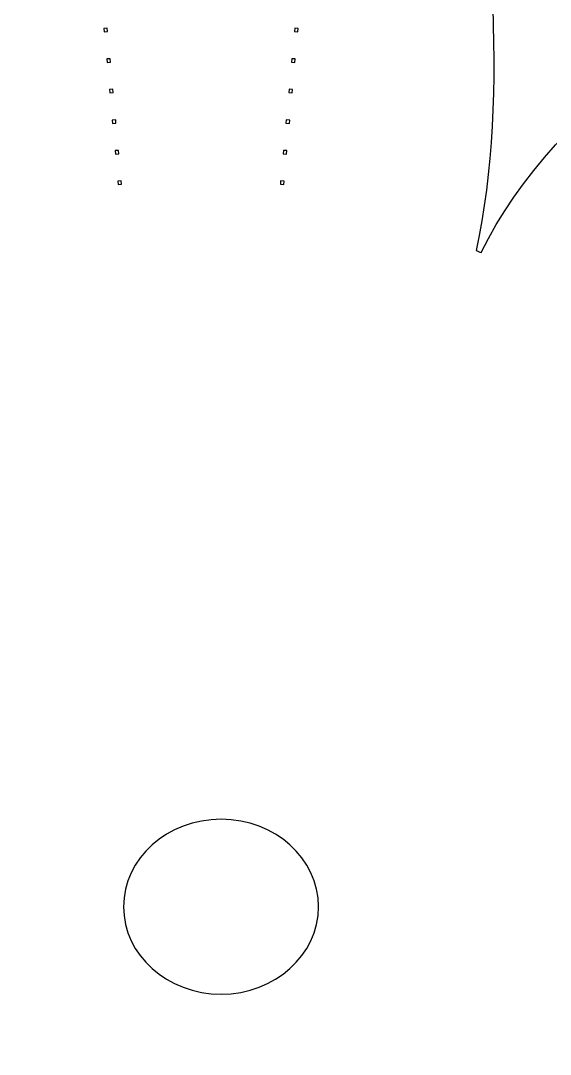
# Model space of a CAD drawing. Header units: centimetres. Extents: x -14.4 to 14.4, y -14.4 to 14.4.
# Drawn here: x -1.27 to 2.42, y -1.01 to 6.19 of the extents above; entities that cross this region are included whole.
import ezdxf
from ezdxf.lldxf.tags import DXFTag

# ---------------------------------------------------------------- set-up
doc = ezdxf.new("R2010")
doc.units = ezdxf.units.CM
doc.header["$MEASUREMENT"] = 0
doc.layers.add('Layer 1', color=7, linetype='Continuous')
tags = doc.linetypes.add('New Line1', pattern=[0.2, 0.1, -0.1]).pattern_tags.tags
tags[6:7] = [DXFTag(74, 4), DXFTag(75, 0), DXFTag(340, '0'), DXFTag(46, 1.0), DXFTag(50, 0.0), DXFTag(44, 0.0), DXFTag(45, 0.0)]
tags[4:5] = [DXFTag(74, 4), DXFTag(75, 0), DXFTag(340, '0'), DXFTag(46, 1.0), DXFTag(50, 0.0), DXFTag(44, 0.0), DXFTag(45, 0.0)]
tags = doc.linetypes.add('New Line171', pattern=[0.2, 0.1, -0.1]).pattern_tags.tags
tags[6:7] = [DXFTag(74, 4), DXFTag(75, 0), DXFTag(340, '0'), DXFTag(46, 1.0), DXFTag(50, 0.0), DXFTag(44, 0.0), DXFTag(45, 0.0)]
tags[4:5] = [DXFTag(74, 4), DXFTag(75, 0), DXFTag(340, '0'), DXFTag(46, 1.0), DXFTag(50, 0.0), DXFTag(44, 0.0), DXFTag(45, 0.0)]
tags = doc.linetypes.add('New Line47', pattern=[0.2, 0.1, -0.1]).pattern_tags.tags
tags[6:7] = [DXFTag(74, 4), DXFTag(75, 0), DXFTag(340, '0'), DXFTag(46, 1.0), DXFTag(50, 0.0), DXFTag(44, 0.0), DXFTag(45, 0.0)]
tags[4:5] = [DXFTag(74, 4), DXFTag(75, 0), DXFTag(340, '0'), DXFTag(46, 1.0), DXFTag(50, 0.0), DXFTag(44, 0.0), DXFTag(45, 0.0)]
tags = doc.linetypes.add('New Line48', pattern=[0.2, 0.1, -0.1]).pattern_tags.tags
tags[6:7] = [DXFTag(74, 4), DXFTag(75, 0), DXFTag(340, '0'), DXFTag(46, 1.0), DXFTag(50, 0.0), DXFTag(44, 0.0), DXFTag(45, 0.0)]
tags[4:5] = [DXFTag(74, 4), DXFTag(75, 0), DXFTag(340, '0'), DXFTag(46, 1.0), DXFTag(50, 0.0), DXFTag(44, 0.0), DXFTag(45, 0.0)]
tags = doc.linetypes.add('New Line52', pattern=[0.2, 0.1, -0.1]).pattern_tags.tags
tags[6:7] = [DXFTag(74, 4), DXFTag(75, 0), DXFTag(340, '0'), DXFTag(46, 1.0), DXFTag(50, 0.0), DXFTag(44, 0.0), DXFTag(45, 0.0)]
tags[4:5] = [DXFTag(74, 4), DXFTag(75, 0), DXFTag(340, '0'), DXFTag(46, 1.0), DXFTag(50, 0.0), DXFTag(44, 0.0), DXFTag(45, 0.0)]
tags = doc.linetypes.add('New Line53', pattern=[0.2, 0.1, -0.1]).pattern_tags.tags
tags[6:7] = [DXFTag(74, 4), DXFTag(75, 0), DXFTag(340, '0'), DXFTag(46, 1.0), DXFTag(50, 0.0), DXFTag(44, 0.0), DXFTag(45, 0.0)]
tags[4:5] = [DXFTag(74, 4), DXFTag(75, 0), DXFTag(340, '0'), DXFTag(46, 1.0), DXFTag(50, 0.0), DXFTag(44, 0.0), DXFTag(45, 0.0)]
tags = doc.linetypes.add('New Line58', pattern=[0.2, 0.1, -0.1]).pattern_tags.tags
tags[6:7] = [DXFTag(74, 4), DXFTag(75, 0), DXFTag(340, '0'), DXFTag(46, 1.0), DXFTag(50, 0.0), DXFTag(44, 0.0), DXFTag(45, 0.0)]
tags[4:5] = [DXFTag(74, 4), DXFTag(75, 0), DXFTag(340, '0'), DXFTag(46, 1.0), DXFTag(50, 0.0), DXFTag(44, 0.0), DXFTag(45, 0.0)]
tags = doc.linetypes.add('New Line59', pattern=[0.2, 0.1, -0.1]).pattern_tags.tags
tags[6:7] = [DXFTag(74, 4), DXFTag(75, 0), DXFTag(340, '0'), DXFTag(46, 1.0), DXFTag(50, 0.0), DXFTag(44, 0.0), DXFTag(45, 0.0)]
tags[4:5] = [DXFTag(74, 4), DXFTag(75, 0), DXFTag(340, '0'), DXFTag(46, 1.0), DXFTag(50, 0.0), DXFTag(44, 0.0), DXFTag(45, 0.0)]
tags = doc.linetypes.add('New Line64', pattern=[0.2, 0.1, -0.1]).pattern_tags.tags
tags[6:7] = [DXFTag(74, 4), DXFTag(75, 0), DXFTag(340, '0'), DXFTag(46, 1.0), DXFTag(50, 0.0), DXFTag(44, 0.0), DXFTag(45, 0.0)]
tags[4:5] = [DXFTag(74, 4), DXFTag(75, 0), DXFTag(340, '0'), DXFTag(46, 1.0), DXFTag(50, 0.0), DXFTag(44, 0.0), DXFTag(45, 0.0)]
tags = doc.linetypes.add('New Line65', pattern=[0.2, 0.1, -0.1]).pattern_tags.tags
tags[6:7] = [DXFTag(74, 4), DXFTag(75, 0), DXFTag(340, '0'), DXFTag(46, 1.0), DXFTag(50, 0.0), DXFTag(44, 0.0), DXFTag(45, 0.0)]
tags[4:5] = [DXFTag(74, 4), DXFTag(75, 0), DXFTag(340, '0'), DXFTag(46, 1.0), DXFTag(50, 0.0), DXFTag(44, 0.0), DXFTag(45, 0.0)]
tags = doc.linetypes.add('New Line74', pattern=[0.2, 0.1, -0.1]).pattern_tags.tags
tags[6:7] = [DXFTag(74, 4), DXFTag(75, 0), DXFTag(340, '0'), DXFTag(46, 1.0), DXFTag(50, 0.0), DXFTag(44, 0.0), DXFTag(45, 0.0)]
tags[4:5] = [DXFTag(74, 4), DXFTag(75, 0), DXFTag(340, '0'), DXFTag(46, 1.0), DXFTag(50, 0.0), DXFTag(44, 0.0), DXFTag(45, 0.0)]
tags = doc.linetypes.add('New Line75', pattern=[0.2, 0.1, -0.1]).pattern_tags.tags
tags[6:7] = [DXFTag(74, 4), DXFTag(75, 0), DXFTag(340, '0'), DXFTag(46, 1.0), DXFTag(50, 0.0), DXFTag(44, 0.0), DXFTag(45, 0.0)]
tags[4:5] = [DXFTag(74, 4), DXFTag(75, 0), DXFTag(340, '0'), DXFTag(46, 1.0), DXFTag(50, 0.0), DXFTag(44, 0.0), DXFTag(45, 0.0)]
tags = doc.linetypes.add('New Line82', pattern=[0.2, 0.1, -0.1]).pattern_tags.tags
tags[6:7] = [DXFTag(74, 4), DXFTag(75, 0), DXFTag(340, '0'), DXFTag(46, 1.0), DXFTag(50, 0.0), DXFTag(44, 0.0), DXFTag(45, 0.0)]
tags[4:5] = [DXFTag(74, 4), DXFTag(75, 0), DXFTag(340, '0'), DXFTag(46, 1.0), DXFTag(50, 0.0), DXFTag(44, 0.0), DXFTag(45, 0.0)]
tags = doc.linetypes.add('New Line83', pattern=[0.2, 0.1, -0.1]).pattern_tags.tags
tags[6:7] = [DXFTag(74, 4), DXFTag(75, 0), DXFTag(340, '0'), DXFTag(46, 1.0), DXFTag(50, 0.0), DXFTag(44, 0.0), DXFTag(45, 0.0)]
tags[4:5] = [DXFTag(74, 4), DXFTag(75, 0), DXFTag(340, '0'), DXFTag(46, 1.0), DXFTag(50, 0.0), DXFTag(44, 0.0), DXFTag(45, 0.0)]

msp = doc.modelspace()

# ---------------------------------------------------------------- linework, layer by layer
at = {"layer": 'Layer 1', "linetype": 'New Line1', "lineweight": 30}
msp.add_open_spline([(-0.02824, 13.49374), (-0.40654, 13.49374), (-0.71734, 12.90195), (-0.74708, 12.15026), (-0.74708, 12.15026), (-0.87804, 12.42245), (-1.06047, 12.59166), (-1.26266, 12.59166), (-1.26266, 12.59166), (-1.36255, 12.51294), (-1.46559, 12.43115), (-1.45851, 12.29047), (-1.45851, 12.29047), (-1.34745, 10.08373), (-2.43411, 6.76733), (-1.87543, 4.59605), (-1.87543, 4.59605), (-1.92103, 4.57666), (-1.9663, 4.55671), (-2.01119, 4.53596), (-2.01119, 4.53596), (-3.20898, 6.51937), (-6.9413, 7.63345), (-8.80574, 9.12428), (-8.80574, 9.12428), (-8.91576, 9.21225), (-9.0418, 9.17638), (-9.16406, 9.14134), (-9.16406, 9.14134), (-9.28223, 8.97727), (-9.25199, 8.73012), (-9.10768, 8.46478), (-9.10768, 8.46478), (-9.73499, 8.87998), (-10.39696, 8.97352), (-10.61807, 8.66656), (-10.61807, 8.66656), (-10.84917, 8.34573), (-10.51168, 7.70708), (-9.8651, 7.23628), (-9.8651, 7.23628), (-10.21171, 7.32302), (-10.50267, 7.28294), (-10.63513, 7.09904), (-10.63513, 7.09904), (-10.71075, 6.93313), (-10.69029, 6.80578), (-10.55576, 6.72663), (-10.55576, 6.72663), (-8.64198, 5.60077), (-6.55349, 2.76652), (-4.50601, 1.88906), (-4.50601, 1.88906), (-4.51834, 1.85783), (-4.52991, 1.82639), (-4.54162, 1.79485), (-4.54162, 1.79485), (-6.7129, 2.25581), (-9.91269, 1.22975), (-12.06096, 1.33787), (-12.06096, 1.33787), (-12.20164, 1.34495), (-12.28343, 1.24191), (-12.36215, 1.14202), (-12.36215, 1.14202), (-12.36215, 0.93983), (-12.19294, 0.7574), (-11.92075, 0.62644), (-11.92075, 0.62644), (-12.67244, 0.5967), (-13.26423, 0.2859), (-13.26423, -0.09241), (-13.26423, -0.09241), (-13.26423, -0.4878), (-12.61745, -0.80936), (-11.81763, -0.81348), (-11.81763, -0.81348), (-12.14958, -0.94567), (-12.36215, -1.14768), (-12.36215, -1.37431), (-12.36215, -1.37431), (-12.32654, -1.55313), (-12.23567, -1.64466), (-12.08025, -1.63025), (-12.08025, -1.63025), (-9.88165, -1.42641), (-6.5557, -2.49265), (-4.38064, -2.02788), (-4.38064, -2.02788), (-4.3753, -2.03921), (-4.37048, -2.05072), (-4.36506, -2.062), (-4.36506, -2.062), (-6.35628, -3.01994), (-8.38051, -5.72642), (-10.23973, -6.8202), (-10.23973, -6.8202), (-10.37426, -6.89934), (-10.39398, -7.02669), (-10.31837, -7.1926), (-10.31837, -7.1926), (-10.18591, -7.3765), (-9.89568, -7.41585), (-9.54907, -7.3291), (-9.54907, -7.3291), (-10.19565, -7.79991), (-10.5324, -8.43929), (-10.3013, -8.76012), (-10.3013, -8.76012), (-10.0802, -9.06709), (-9.41822, -8.97354), (-8.79091, -8.55834), (-8.79091, -8.55834), (-8.93523, -8.82368), (-8.96621, -9.07009), (-8.84803, -9.23416), (-8.84803, -9.23416), (-8.72578, -9.2692), (-8.59899, -9.30507), (-8.48898, -9.2171), (-8.48898, -9.2171), (-6.59659, -7.70392), (-2.78012, -6.57891), (-1.64249, -4.53902), (-1.64249, -4.53902), (-1.62523, -4.54532), (-1.60791, -4.55147), (-1.59056, -4.55757), (-1.59056, -4.55757), (-2.15416, -6.72869), (-1.06467, -10.0506), (-1.17587, -12.26015), (-1.17587, -12.26015), (-1.18295, -12.40083), (-1.07991, -12.48262), (-0.98002, -12.56133), (-0.98002, -12.56133), (-0.77782, -12.56133), (-0.5954, -12.39212), (-0.46444, -12.11994), (-0.46444, -12.11994), (-0.4347, -12.87162), (-0.1239, -13.46342), (0.25441, -13.46342), (0.25441, -13.46342), (0.6498, -13.46342), (0.97136, -12.81663), (0.97548, -12.01682), (0.97548, -12.01682), (1.10767, -12.34877), (1.30968, -12.56134), (1.53632, -12.56133), (1.53632, -12.56133), (1.71514, -12.52572), (1.80666, -12.43486), (1.79225, -12.27943), (1.79225, -12.27943), (1.5806, -9.99663), (2.7384, -6.49836), (2.12979, -4.33502), (2.12979, -4.33502), (2.14089, -4.32954), (2.15213, -4.32425), (2.16317, -4.3187), (2.16317, -4.3187), (3.35857, -6.30441), (7.09436, -7.41896), (8.95996, -8.91072), (8.95996, -8.91072), (9.06997, -8.99869), (9.19676, -8.96282), (9.31901, -8.92778), (9.31901, -8.92778), (9.43719, -8.76371), (9.40621, -8.51656), (9.26189, -8.25122), (9.26189, -8.25122), (9.88921, -8.66642), (10.55118, -8.75996), (10.77229, -8.453), (10.77229, -8.453), (11.00338, -8.13217), (10.66663, -7.49353), (10.02005, -7.02272), (10.02005, -7.02272), (10.36666, -7.10947), (10.65763, -7.06938), (10.79009, -6.88548), (10.79009, -6.88548), (10.86571, -6.71957), (10.84524, -6.59222), (10.71071, -6.51307), (10.71071, -6.51307), (8.8208, -5.40125), (6.7603, -2.62378), (4.73738, -1.70963), (4.73738, -1.70963), (6.91331, -2.11819), (10.16684, -1.08998), (12.32942, -1.29049), (12.32942, -1.29049), (12.48484, -1.30489), (12.5757, -1.21337), (12.61132, -1.03455), (12.61132, -1.03455), (12.61132, -0.80791), (12.39875, -0.60591), (12.06681, -0.47371), (12.06681, -0.47371), (12.86662, -0.4696), (13.5134, -0.14804), (13.5134, 0.24736), (13.5134, 0.24736), (13.5134, 0.62567), (12.92161, 0.93646), (12.16992, 0.96621), (12.16992, 0.96621), (12.44211, 1.09716), (12.61132, 1.27959), (12.61132, 1.48179), (12.61132, 1.48179), (12.5326, 1.58167), (12.45082, 1.68472), (12.31013, 1.67764), (12.31013, 1.67764), (10.04607, 1.56369), (6.61388, 2.70992), (4.4488, 2.04707), (4.4488, 2.04707), (4.44242, 2.06171), (4.43603, 2.07628), (4.42951, 2.09084), (4.42951, 2.09084), (6.51469, 2.90706), (8.64662, 5.82911), (10.59721, 6.97663), (10.59721, 6.97663), (10.73174, 7.05578), (10.7522, 7.18313), (10.67659, 7.34904), (10.67659, 7.34904), (10.54413, 7.53294), (10.25316, 7.57303), (9.90655, 7.48628), (9.90655, 7.48628), (10.55313, 7.95709), (10.89062, 8.59573), (10.65952, 8.91656), (10.65952, 8.91656), (10.43842, 9.22353), (9.77645, 9.12998), (9.14913, 8.71478), (9.14913, 8.71478), (9.29345, 8.98012), (9.32369, 9.22727), (9.20551, 9.39134), (9.20551, 9.39134), (9.08326, 9.42638), (8.95721, 9.46225), (8.8472, 9.37428), (8.8472, 9.37428), (6.9173, 7.83111), (2.98618, 6.69165), (1.93617, 4.5738), (1.93617, 4.5738), (1.92481, 4.57879), (1.91345, 4.58373), (1.90205, 4.58864), (1.90205, 4.58864), (2.3783, 6.76324), (1.30511, 10.10404), (1.50961, 12.30976), (1.50961, 12.30976), (1.52402, 12.46518), (1.43249, 12.55604), (1.25367, 12.59166), (1.25367, 12.59166), (1.02704, 12.59166), (0.82503, 12.37909), (0.69284, 12.04714), (0.69284, 12.04714), (0.68872, 12.84696), (0.36716, 13.49374), (-0.02824, 13.49374)], degree=3, knots=[0, 0, 0, 0, 0.0138889, 0.0138889, 0.0138889, 0.0138889, 0.0277778, 0.0277778, 0.0277778, 0.0277778, 0.0416667, 0.0416667, 0.0416667, 0.0416667, 0.0555556, 0.0555556, 0.0555556, 0.0555556, 0.0694444, 0.0694444, 0.0694444, 0.0694444, 0.0833333, 0.0833333, 0.0833333, 0.0833333, 0.0972222, 0.0972222, 0.0972222, 0.0972222, 0.1111111, 0.1111111, 0.1111111, 0.1111111, 0.125, 0.125, 0.125, 0.125, 0.1388889, 0.1388889, 0.1388889, 0.1388889, 0.1527778, 0.1527778, 0.1527778, 0.1527778, 0.1666667, 0.1666667, 0.1666667, 0.1666667, 0.1805556, 0.1805556, 0.1805556, 0.1805556, 0.1944444, 0.1944444, 0.1944444, 0.1944444, 0.2083333, 0.2083333, 0.2083333, 0.2083333, 0.2222222, 0.2222222, 0.2222222, 0.2222222, 0.2361111, 0.2361111, 0.2361111, 0.2361111, 0.25, 0.25, 0.25, 0.25, 0.2638889, 0.2638889, 0.2638889, 0.2638889, 0.2777778, 0.2777778, 0.2777778, 0.2777778, 0.2916667, 0.2916667, 0.2916667, 0.2916667, 0.3055556, 0.3055556, 0.3055556, 0.3055556, 0.3194444, 0.3194444, 0.3194444, 0.3194444, 0.3333333, 0.3333333, 0.3333333, 0.3333333, 0.3472222, 0.3472222, 0.3472222, 0.3472222, 0.3611111, 0.3611111, 0.3611111, 0.3611111, 0.375, 0.375, 0.375, 0.375, 0.3888889, 0.3888889, 0.3888889, 0.3888889, 0.4027778, 0.4027778, 0.4027778, 0.4027778, 0.4166667, 0.4166667, 0.4166667, 0.4166667, 0.4305556, 0.4305556, 0.4305556, 0.4305556, 0.4444444, 0.4444444, 0.4444444, 0.4444444, 0.4583333, 0.4583333, 0.4583333, 0.4583333, 0.4722222, 0.4722222, 0.4722222, 0.4722222, 0.4861111, 0.4861111, 0.4861111, 0.4861111, 0.5, 0.5, 0.5, 0.5, 0.5138889, 0.5138889, 0.5138889, 0.5138889, 0.5277778, 0.5277778, 0.5277778, 0.5277778, 0.5416667, 0.5416667, 0.5416667, 0.5416667, 0.5555556, 0.5555556, 0.5555556, 0.5555556, 0.5694444, 0.5694444, 0.5694444, 0.5694444, 0.5833333, 0.5833333, 0.5833333, 0.5833333, 0.5972222, 0.5972222, 0.5972222, 0.5972222, 0.6111111, 0.6111111, 0.6111111, 0.6111111, 0.625, 0.625, 0.625, 0.625, 0.6388889, 0.6388889, 0.6388889, 0.6388889, 0.6527778, 0.6527778, 0.6527778, 0.6527778, 0.6666667, 0.6666667, 0.6666667, 0.6666667, 0.6805556, 0.6805556, 0.6805556, 0.6805556, 0.6944444, 0.6944444, 0.6944444, 0.6944444, 0.7083333, 0.7083333, 0.7083333, 0.7083333, 0.7222222, 0.7222222, 0.7222222, 0.7222222, 0.7361111, 0.7361111, 0.7361111, 0.7361111, 0.75, 0.75, 0.75, 0.75, 0.7638889, 0.7638889, 0.7638889, 0.7638889, 0.7777778, 0.7777778, 0.7777778, 0.7777778, 0.7916667, 0.7916667, 0.7916667, 0.7916667, 0.8055556, 0.8055556, 0.8055556, 0.8055556, 0.8194444, 0.8194444, 0.8194444, 0.8194444, 0.8333333, 0.8333333, 0.8333333, 0.8333333, 0.8472222, 0.8472222, 0.8472222, 0.8472222, 0.8611111, 0.8611111, 0.8611111, 0.8611111, 0.875, 0.875, 0.875, 0.875, 0.8888889, 0.8888889, 0.8888889, 0.8888889, 0.9027778, 0.9027778, 0.9027778, 0.9027778, 0.9166667, 0.9166667, 0.9166667, 0.9166667, 0.9305556, 0.9305556, 0.9305556, 0.9305556, 0.9444444, 0.9444444, 0.9444444, 0.9444444, 0.9583333, 0.9583333, 0.9583333, 0.9583333, 0.9722222, 0.9722222, 0.9722222, 0.9722222, 1, 1, 1, 1], dxfattribs=at)
at = {"layer": 'Layer 1', "linetype": 'New Line47', "lineweight": 30}
msp.add_open_spline([(-0.66845, 6.13687), (-0.66845, 6.13687), (-0.66622, 6.11313), (-0.66622, 6.11313), (-0.66622, 6.11313), (-0.66622, 6.11313), (-0.68922, 6.11164), (-0.68922, 6.11164), (-0.68922, 6.11164), (-0.68922, 6.11164), (-0.69144, 6.13464), (-0.69144, 6.13464), (-0.69144, 6.13464), (-0.69144, 6.13464), (-0.66845, 6.13687), (-0.66845, 6.13687)], degree=3, knots=[0, 0, 0, 0, 0.2, 0.2, 0.2, 0.2, 0.4, 0.4, 0.4, 0.4, 0.6, 0.6, 0.6, 0.6, 1, 1, 1, 1], dxfattribs=at)
at = {"layer": 'Layer 1', "linetype": 'New Line48', "lineweight": 30}
msp.add_open_spline([(0.63794, 6.13687), (0.63794, 6.13687), (0.66094, 6.13464), (0.66094, 6.13464), (0.66094, 6.13464), (0.66094, 6.13464), (0.65871, 6.11164), (0.65871, 6.11164), (0.65871, 6.11164), (0.65871, 6.11164), (0.63572, 6.11313), (0.63572, 6.11313), (0.63572, 6.11313), (0.63572, 6.11313), (0.63794, 6.13687), (0.63794, 6.13687)], degree=3, knots=[0, 0, 0, 0, 0.2, 0.2, 0.2, 0.2, 0.4, 0.4, 0.4, 0.4, 0.6, 0.6, 0.6, 0.6, 1, 1, 1, 1], dxfattribs=at)
at = {"layer": 'Layer 1', "linetype": 'New Line52', "lineweight": 30}
msp.add_open_spline([(-0.64842, 5.9247), (-0.64842, 5.9247), (-0.64619, 5.90096), (-0.64619, 5.90096), (-0.64619, 5.90096), (-0.64619, 5.90096), (-0.66993, 5.89873), (-0.66993, 5.89873), (-0.66993, 5.89873), (-0.66993, 5.89873), (-0.67216, 5.92247), (-0.67216, 5.92247), (-0.67216, 5.92247), (-0.67216, 5.92247), (-0.64842, 5.9247), (-0.64842, 5.9247)], degree=3, knots=[0, 0, 0, 0, 0.2, 0.2, 0.2, 0.2, 0.4, 0.4, 0.4, 0.4, 0.6, 0.6, 0.6, 0.6, 1, 1, 1, 1], dxfattribs=at)
at = {"layer": 'Layer 1', "linetype": 'New Line53', "lineweight": 30}
msp.add_open_spline([(0.61791, 5.9247), (0.61791, 5.9247), (0.64165, 5.92247), (0.64165, 5.92247), (0.64165, 5.92247), (0.64165, 5.92247), (0.63943, 5.89873), (0.63943, 5.89873), (0.63943, 5.89873), (0.63943, 5.89873), (0.61569, 5.90096), (0.61569, 5.90096), (0.61569, 5.90096), (0.61569, 5.90096), (0.61791, 5.9247), (0.61791, 5.9247)], degree=3, knots=[0, 0, 0, 0, 0.2, 0.2, 0.2, 0.2, 0.4, 0.4, 0.4, 0.4, 0.6, 0.6, 0.6, 0.6, 1, 1, 1, 1], dxfattribs=at)
at = {"layer": 'Layer 1', "linetype": 'New Line58', "lineweight": 30}
msp.add_open_spline([(-0.62913, 5.71179), (-0.62913, 5.71179), (-0.6269, 5.68805), (-0.6269, 5.68805), (-0.6269, 5.68805), (-0.6269, 5.68805), (-0.65064, 5.68582), (-0.65064, 5.68582), (-0.65064, 5.68582), (-0.65064, 5.68582), (-0.65287, 5.70956), (-0.65287, 5.70956), (-0.65287, 5.70956), (-0.65287, 5.70956), (-0.62913, 5.71179), (-0.62913, 5.71179)], degree=3, knots=[0, 0, 0, 0, 0.2, 0.2, 0.2, 0.2, 0.4, 0.4, 0.4, 0.4, 0.6, 0.6, 0.6, 0.6, 1, 1, 1, 1], dxfattribs=at)
at = {"layer": 'Layer 1', "linetype": 'New Line59', "lineweight": 30}
msp.add_open_spline([(0.59862, 5.71179), (0.59862, 5.71179), (0.62236, 5.70956), (0.62236, 5.70956), (0.62236, 5.70956), (0.62236, 5.70956), (0.62014, 5.68582), (0.62014, 5.68582), (0.62014, 5.68582), (0.62014, 5.68582), (0.5964, 5.68805), (0.5964, 5.68805), (0.5964, 5.68805), (0.5964, 5.68805), (0.59862, 5.71179), (0.59862, 5.71179)], degree=3, knots=[0, 0, 0, 0, 0.2, 0.2, 0.2, 0.2, 0.4, 0.4, 0.4, 0.4, 0.6, 0.6, 0.6, 0.6, 1, 1, 1, 1], dxfattribs=at)
at = {"layer": 'Layer 1', "linetype": 'New Line64', "lineweight": 30}
msp.add_open_spline([(-0.60984, 5.49888), (-0.60984, 5.49888), (-0.60762, 5.47514), (-0.60762, 5.47514), (-0.60762, 5.47514), (-0.60762, 5.47514), (-0.63135, 5.47291), (-0.63135, 5.47291), (-0.63135, 5.47291), (-0.63135, 5.47291), (-0.63358, 5.49665), (-0.63358, 5.49665), (-0.63358, 5.49665), (-0.63358, 5.49665), (-0.60984, 5.49888), (-0.60984, 5.49888)], degree=3, knots=[0, 0, 0, 0, 0.2, 0.2, 0.2, 0.2, 0.4, 0.4, 0.4, 0.4, 0.6, 0.6, 0.6, 0.6, 1, 1, 1, 1], dxfattribs=at)
at = {"layer": 'Layer 1', "linetype": 'New Line65', "lineweight": 30}
msp.add_open_spline([(0.57934, 5.49888), (0.57934, 5.49888), (0.60307, 5.49665), (0.60307, 5.49665), (0.60307, 5.49665), (0.60307, 5.49665), (0.60085, 5.47291), (0.60085, 5.47291), (0.60085, 5.47291), (0.60085, 5.47291), (0.57711, 5.47514), (0.57711, 5.47514), (0.57711, 5.47514), (0.57711, 5.47514), (0.57934, 5.49888), (0.57934, 5.49888)], degree=3, knots=[0, 0, 0, 0, 0.2, 0.2, 0.2, 0.2, 0.4, 0.4, 0.4, 0.4, 0.6, 0.6, 0.6, 0.6, 1, 1, 1, 1], dxfattribs=at)
at = {"layer": 'Layer 1', "linetype": 'New Line74', "lineweight": 30}
msp.add_open_spline([(-0.58981, 5.28597), (-0.58981, 5.28597), (-0.58833, 5.26223), (-0.58833, 5.26223), (-0.58833, 5.26223), (-0.58833, 5.26223), (-0.61133, 5.26001), (-0.61133, 5.26001), (-0.61133, 5.26001), (-0.61133, 5.26001), (-0.61355, 5.28374), (-0.61355, 5.28374), (-0.61355, 5.28374), (-0.61355, 5.28374), (-0.58981, 5.28597), (-0.58981, 5.28597)], degree=3, knots=[0, 0, 0, 0, 0.2, 0.2, 0.2, 0.2, 0.4, 0.4, 0.4, 0.4, 0.6, 0.6, 0.6, 0.6, 1, 1, 1, 1], dxfattribs=at)
at = {"layer": 'Layer 1', "linetype": 'New Line75', "lineweight": 30}
msp.add_open_spline([(0.55931, 5.28597), (0.55931, 5.28597), (0.58305, 5.28374), (0.58305, 5.28374), (0.58305, 5.28374), (0.58305, 5.28374), (0.58082, 5.26001), (0.58082, 5.26001), (0.58082, 5.26001), (0.58082, 5.26001), (0.55782, 5.26223), (0.55782, 5.26223), (0.55782, 5.26223), (0.55782, 5.26223), (0.55931, 5.28597), (0.55931, 5.28597)], degree=3, knots=[0, 0, 0, 0, 0.2, 0.2, 0.2, 0.2, 0.4, 0.4, 0.4, 0.4, 0.6, 0.6, 0.6, 0.6, 1, 1, 1, 1], dxfattribs=at)
at = {"layer": 'Layer 1', "linetype": 'New Line82', "lineweight": 30}
msp.add_open_spline([(-0.57052, 5.07306), (-0.57052, 5.07306), (-0.5683, 5.04932), (-0.5683, 5.04932), (-0.5683, 5.04932), (-0.5683, 5.04932), (-0.59204, 5.04784), (-0.59204, 5.04784), (-0.59204, 5.04784), (-0.59204, 5.04784), (-0.59426, 5.07083), (-0.59426, 5.07083), (-0.59426, 5.07083), (-0.59426, 5.07083), (-0.57052, 5.07306), (-0.57052, 5.07306)], degree=3, knots=[0, 0, 0, 0, 0.2, 0.2, 0.2, 0.2, 0.4, 0.4, 0.4, 0.4, 0.6, 0.6, 0.6, 0.6, 1, 1, 1, 1], dxfattribs=at)
at = {"layer": 'Layer 1', "linetype": 'New Line83', "lineweight": 30}
msp.add_open_spline([(0.54002, 5.07306), (0.54002, 5.07306), (0.56376, 5.07083), (0.56376, 5.07083), (0.56376, 5.07083), (0.56376, 5.07083), (0.56153, 5.04784), (0.56153, 5.04784), (0.56153, 5.04784), (0.56153, 5.04784), (0.53779, 5.04932), (0.53779, 5.04932), (0.53779, 5.04932), (0.53779, 5.04932), (0.54002, 5.07306), (0.54002, 5.07306)], degree=3, knots=[0, 0, 0, 0, 0.2, 0.2, 0.2, 0.2, 0.4, 0.4, 0.4, 0.4, 0.6, 0.6, 0.6, 0.6, 1, 1, 1, 1], dxfattribs=at)
at = {"layer": 'Layer 1', "linetype": 'New Line171', "lineweight": 30}
msp.add_open_spline([(0.12458, 0.62422), (0.49978, 0.62422), (0.80412, 0.35127), (0.80412, 0.01516), (0.80412, 0.01516), (0.80411, -0.32095), (0.49978, -0.59389), (0.12458, -0.59389), (0.12458, -0.59389), (-0.25061, -0.59389), (-0.55495, -0.32095), (-0.55495, 0.01516), (-0.55495, 0.01516), (-0.55495, 0.35128), (-0.25061, 0.62422), (0.12458, 0.62422)], degree=3, knots=[0, 0, 0, 0, 0.2, 0.2, 0.2, 0.2, 0.4, 0.4, 0.4, 0.4, 0.6, 0.6, 0.6, 0.6, 1, 1, 1, 1], dxfattribs=at)

doc.saveas('drawing.dxf')
